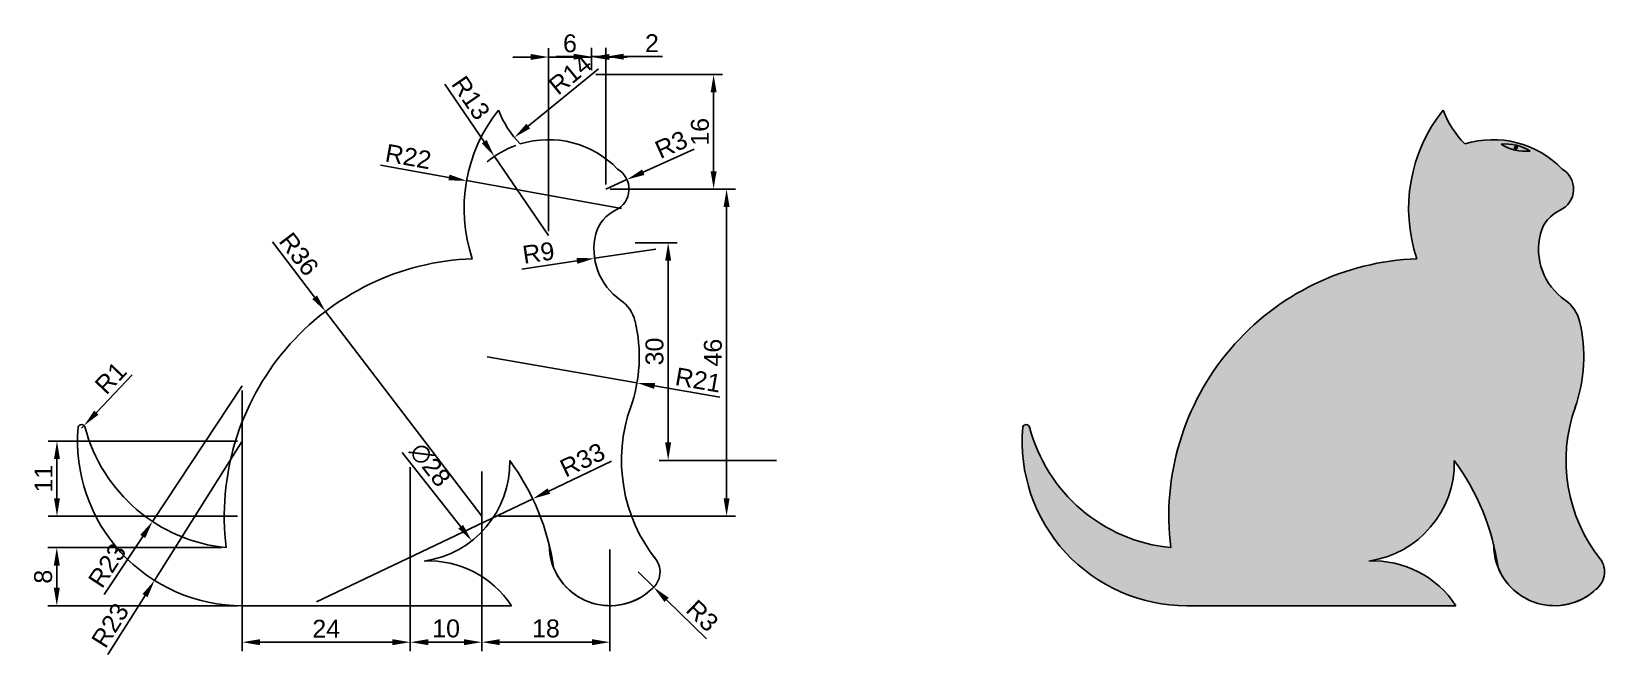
# Model space of a CAD drawing. Header units: millimetres. Extents: x 1419 to 1639, y 912 to 999.
import ezdxf

# ---------------------------------------------------------------- set-up
doc = ezdxf.new("R2010")
doc.units = ezdxf.units.MM
doc.styles.get("Standard").update_dxf_attribs({"font": 'arial.ttf'})
doc.dimstyles.new('ISO-25', dxfattribs={"dimtxt": 2.5, "dimasz": 2.5, "dimexe": 1.25, "dimexo": 0.625, "dimtad": 1, "dimdec": 0, "dimtxsty": 'Standard', "dimcen": 2.5, "dimclrd": 3, "dimclrt": 2, "dimadec": 0, "dimazin": 0, "dimtfac": 1, "dimtdec": 0, "dimtmove": 0, "dimatfit": 3, "dimfxl": 1, "dimarcsym": 0})

# ---------------------------------------------------------------- blocks, each defined once
blk = doc.blocks.new('*D551')
at = {"color": 3, "lineweight": -2, "transparency": 16777216}
blk.add_line((1498.09, 993.99), (1488.26, 985.97), dxfattribs=at)
at = {"color": 3, "transparency": 16777216}
blk.add_solid([(1487.99, 986.29), (1488.52, 985.64), (1486.32, 984.39)], dxfattribs=at)
at = {"layer": 'Defpoints', "color": 0, "transparency": 16777216}
for p in [(1497.09, 993.17), (1486.32, 984.39)]:
    blk.add_point(p, dxfattribs=at)
at = {"color": 2, "transparency": 16777216, "insert": (1494.11, 993.17), "char_height": 2.5, "attachment_point": 5, "rotation": 39.1932}
blk.add_mtext('R14', dxfattribs=at)
blk = doc.blocks.new('*D552')
at = {"color": 3, "lineweight": -2, "transparency": 16777216}
for p, q in [((1511.43, 982.73), (1504.33, 979.53)), ((1499.09, 977.17), (1502.05, 978.5))]:
    blk.add_line(p, q, dxfattribs=at)
at = {"color": 3, "transparency": 16777216}
blk.add_solid([(1504.16, 979.91), (1504.5, 979.15), (1502.05, 978.5)], dxfattribs=at)
at = {"layer": 'Defpoints', "color": 0, "transparency": 16777216}
for p in [(1502.05, 978.5), (1499.09, 977.17)]:
    blk.add_point(p, dxfattribs=at)
at = {"color": 2, "transparency": 16777216, "insert": (1508.24, 983.38), "char_height": 2.5, "attachment_point": 5, "rotation": 24.2437}
blk.add_mtext('R3', dxfattribs=at)
blk = doc.blocks.new('*D546')
at = {"color": 3, "lineweight": -2, "transparency": 16777216}
for p, q in [((1467.63, 980.5), (1477.18, 978.79)), ((1501.29, 974.47), (1479.64, 978.35))]:
    blk.add_line(p, q, dxfattribs=at)
at = {"color": 3, "transparency": 16777216}
blk.add_solid([(1477.25, 979.2), (1477.1, 978.38), (1479.64, 978.35)], dxfattribs=at)
at = {"layer": 'Defpoints', "color": 0, "transparency": 16777216}
for p in [(1479.64, 978.35), (1501.29, 974.47)]:
    blk.add_point(p, dxfattribs=at)
at = {"color": 2, "transparency": 16777216, "insert": (1471.5, 981.72), "char_height": 2.5, "attachment_point": 5, "rotation": 349.8377}
blk.add_mtext('R22', dxfattribs=at)
blk = doc.blocks.new('*D553')
at = {"color": 3, "lineweight": -2, "transparency": 16777216}
for p, q in [((1476.62, 991.82), (1482.11, 983.79)), ((1491.09, 970.67), (1483.52, 981.73))]:
    blk.add_line(p, q, dxfattribs=at)
at = {"color": 0, "lineweight": -2, "transparency": 16777216}
blk.add_arc((1491.09, 970.67), 13.4, 109.8522, 129.7312, dxfattribs=at)
at = {"color": 3, "transparency": 16777216}
blk.add_solid([(1482.45, 984.03), (1481.77, 983.56), (1483.52, 981.73)], dxfattribs=at)
at = {"layer": 'Defpoints', "color": 0, "transparency": 16777216}
for p in [(1483.52, 981.73), (1491.09, 970.67)]:
    blk.add_point(p, dxfattribs=at)
at = {"color": 2, "transparency": 16777216, "insert": (1480.23, 989.91), "char_height": 2.5, "attachment_point": 5, "rotation": 304.3864}
blk.add_mtext('R13', dxfattribs=at)
blk = doc.blocks.new('*D554')
at = {"color": 3, "lineweight": -2, "transparency": 16777216}
for p, q in [((1506.09, 968.77), (1497.53, 967.5)), ((1487.36, 966), (1495.06, 967.14))]:
    blk.add_line(p, q, dxfattribs=at)
at = {"color": 3, "transparency": 16777216}
blk.add_solid([(1495, 967.55), (1495.12, 966.73), (1497.53, 967.5)], dxfattribs=at)
at = {"layer": 'Defpoints', "color": 0, "transparency": 16777216}
for p in [(1497.53, 967.5), (1506.09, 968.77)]:
    blk.add_point(p, dxfattribs=at)
at = {"color": 2, "transparency": 16777216, "insert": (1489.69, 968.27), "char_height": 2.5, "attachment_point": 5, "rotation": 8.4134}
blk.add_mtext('R9', dxfattribs=at)
blk = doc.blocks.new('*D555')
at = {"color": 0, "lineweight": -2, "transparency": 16777216}
for p, q in [((1448.28, 949.04), (1448.28, 912.62)), ((1471.78, 938.34), (1471.78, 912.62))]:
    blk.add_line(p, q, dxfattribs=at)
at = {"color": 3, "lineweight": -2, "transparency": 16777216}
blk.add_line((1469.28, 913.87), (1450.78, 913.87), dxfattribs=at)
at = {"color": 3, "transparency": 16777216}
for points in [[(1450.78, 914.29), (1450.78, 913.46), (1448.28, 913.87)], [(1469.28, 914.29), (1469.28, 913.46), (1471.78, 913.87)]]:
    blk.add_solid(points, dxfattribs=at)
at = {"layer": 'Defpoints', "color": 0, "transparency": 16777216}
for p in [(1448.28, 949.67), (1471.78, 938.97), (1448.28, 913.87)]:
    blk.add_point(p, dxfattribs=at)
at = {"color": 2, "transparency": 16777216, "insert": (1460.03, 915.75), "char_height": 2.5, "attachment_point": 5}
blk.add_mtext('24', dxfattribs=at)
blk = doc.blocks.new('*D547')
at = {"color": 0, "lineweight": -2, "transparency": 16777216}
for p, q in [((1471.78, 937.72), (1471.78, 912.62)), ((1481.78, 937.72), (1481.78, 912.62))]:
    blk.add_line(p, q, dxfattribs=at)
at = {"color": 3, "lineweight": -2, "transparency": 16777216}
blk.add_line((1474.28, 913.87), (1479.28, 913.87), dxfattribs=at)
at = {"color": 3, "transparency": 16777216}
for points in [[(1474.28, 914.29), (1474.28, 913.46), (1471.78, 913.87)], [(1479.28, 914.29), (1479.28, 913.46), (1481.78, 913.87)]]:
    blk.add_solid(points, dxfattribs=at)
at = {"layer": 'Defpoints', "color": 0, "transparency": 16777216}
for p in [(1471.78, 938.34), (1481.78, 938.34), (1481.78, 913.87)]:
    blk.add_point(p, dxfattribs=at)
at = {"color": 2, "transparency": 16777216, "insert": (1476.78, 915.78), "char_height": 2.5, "attachment_point": 5}
blk.add_mtext('10', dxfattribs=at)
blk = doc.blocks.new('*D556')
at = {"color": 0, "lineweight": -2, "transparency": 16777216}
for p, q in [((1481.78, 937.09), (1481.78, 912.62)), ((1499.68, 926.84), (1499.68, 912.62))]:
    blk.add_line(p, q, dxfattribs=at)
at = {"color": 3, "lineweight": -2, "transparency": 16777216}
blk.add_line((1484.28, 913.87), (1497.18, 913.87), dxfattribs=at)
at = {"color": 3, "transparency": 16777216}
for points in [[(1484.28, 914.29), (1484.28, 913.46), (1481.78, 913.87)], [(1497.18, 914.29), (1497.18, 913.46), (1499.68, 913.87)]]:
    blk.add_solid(points, dxfattribs=at)
at = {"layer": 'Defpoints', "color": 0, "transparency": 16777216}
for p in [(1481.78, 937.72), (1499.68, 927.47), (1499.68, 913.87)]:
    blk.add_point(p, dxfattribs=at)
at = {"color": 2, "transparency": 16777216, "insert": (1490.73, 915.78), "char_height": 2.5, "attachment_point": 5}
blk.add_mtext('18', dxfattribs=at)
blk = doc.blocks.new('*D557')
at = {"color": 3, "lineweight": -2, "transparency": 16777216}
for p, q in [((1448.28, 949.67), (1435.76, 930.73)), ((1429.02, 920.53), (1434.38, 928.64))]:
    blk.add_line(p, q, dxfattribs=at)
at = {"color": 3, "transparency": 16777216}
blk.add_solid([(1434.04, 928.87), (1434.73, 928.41), (1435.76, 930.73)], dxfattribs=at)
at = {"layer": 'Defpoints', "color": 0, "transparency": 16777216}
for p in [(1448.28, 949.67), (1435.76, 930.73)]:
    blk.add_point(p, dxfattribs=at)
at = {"color": 2, "transparency": 16777216, "insert": (1429.43, 924.59), "char_height": 2.5, "attachment_point": 5, "rotation": 56.546}
blk.add_mtext('R23', dxfattribs=at)
blk = doc.blocks.new('*D558')
at = {"color": 3, "lineweight": -2, "transparency": 16777216}
for p, q in [((1448.28, 941.97), (1436.04, 922.5)), ((1429.53, 912.15), (1434.71, 920.38))]:
    blk.add_line(p, q, dxfattribs=at)
at = {"color": 3, "transparency": 16777216}
blk.add_solid([(1434.35, 920.6), (1435.06, 920.16), (1436.04, 922.5)], dxfattribs=at)
at = {"layer": 'Defpoints', "color": 0, "transparency": 16777216}
for p in [(1448.28, 941.97), (1436.04, 922.5)]:
    blk.add_point(p, dxfattribs=at)
at = {"color": 2, "transparency": 16777216, "insert": (1429.84, 916.22), "char_height": 2.5, "attachment_point": 5, "rotation": 57.8449}
blk.add_mtext('R23', dxfattribs=at)
blk = doc.blocks.new('*D559')
at = {"color": 3, "lineweight": -2, "transparency": 16777216}
for p, q in [((1432.93, 951.24), (1427.91, 945.95)), ((1425.84, 943.77), (1426.19, 944.13))]:
    blk.add_line(p, q, dxfattribs=at)
at = {"color": 3, "transparency": 16777216}
blk.add_solid([(1427.6, 946.23), (1428.21, 945.66), (1426.19, 944.13)], dxfattribs=at)
at = {"layer": 'Defpoints', "color": 0, "transparency": 16777216}
for p in [(1425.84, 943.77), (1426.19, 944.13)]:
    blk.add_point(p, dxfattribs=at)
at = {"color": 2, "transparency": 16777216, "insert": (1429.91, 950.79), "char_height": 2.5, "attachment_point": 5, "rotation": 46.5055}
blk.add_mtext('R1', dxfattribs=at)
blk = doc.blocks.new('*D560')
at = {"color": 0, "lineweight": -2, "transparency": 16777216}
for p, q in [((1445.42, 927.08), (1421.13, 927.08)), ((1447.65, 918.97), (1421.13, 918.97))]:
    blk.add_line(p, q, dxfattribs=at)
at = {"color": 3, "lineweight": -2, "transparency": 16777216}
blk.add_line((1422.38, 921.47), (1422.38, 924.58), dxfattribs=at)
at = {"color": 3, "transparency": 16777216}
for points in [[(1421.96, 924.58), (1422.8, 924.58), (1422.38, 927.08)], [(1421.96, 921.47), (1422.8, 921.47), (1422.38, 918.97)]]:
    blk.add_solid(points, dxfattribs=at)
at = {"layer": 'Defpoints', "color": 0, "transparency": 16777216}
for p in [(1422.38, 927.08), (1446.05, 927.08), (1448.28, 918.97)]:
    blk.add_point(p, dxfattribs=at)
at = {"color": 2, "transparency": 16777216, "insert": (1420.48, 923.02), "char_height": 2.5, "attachment_point": 5, "rotation": 90}
blk.add_mtext('8', dxfattribs=at)
blk = doc.blocks.new('*D548')
at = {"color": 3, "lineweight": -2, "transparency": 16777216}
for p, q in [((1452.51, 969.79), (1458.41, 962.07)), ((1481.78, 931.47), (1459.93, 960.08))]:
    blk.add_line(p, q, dxfattribs=at)
at = {"color": 3, "transparency": 16777216}
blk.add_solid([(1458.74, 962.32), (1458.08, 961.81), (1459.93, 960.08)], dxfattribs=at)
at = {"layer": 'Defpoints', "color": 0, "transparency": 16777216}
for p in [(1459.93, 960.08), (1481.78, 931.47)]:
    blk.add_point(p, dxfattribs=at)
at = {"color": 2, "transparency": 16777216, "insert": (1456.21, 968.08), "char_height": 2.5, "attachment_point": 5, "rotation": 307.3707}
blk.add_mtext('R36', dxfattribs=at)
blk = doc.blocks.new('*D561')
at = {"color": 3, "lineweight": -2, "transparency": 16777216}
blk.add_line((1470.66, 940.39), (1478.82, 930), dxfattribs=at)
at = {"color": 3, "transparency": 16777216}
blk.add_solid([(1479.15, 930.26), (1478.49, 929.75), (1480.36, 928.04)], dxfattribs=at)
at = {"layer": 'Defpoints', "color": 0, "transparency": 16777216}
for p in [(1463.19, 949.9), (1480.36, 928.04)]:
    blk.add_point(p, dxfattribs=at)
at = {"color": 2, "transparency": 16777216, "insert": (1474.54, 938.64), "char_height": 2.5, "attachment_point": 5, "rotation": 308.1456}
blk.add_mtext('∅28', dxfattribs=at)
blk = doc.blocks.new('*D562')
at = {"color": 3, "lineweight": -2, "transparency": 16777216}
for p, q in [((1482.53, 953.74), (1503.45, 950.1)), ((1515.02, 948.08), (1505.91, 949.67))]:
    blk.add_line(p, q, dxfattribs=at)
at = {"color": 3, "transparency": 16777216}
blk.add_solid([(1505.99, 950.08), (1505.84, 949.26), (1503.45, 950.1)], dxfattribs=at)
at = {"layer": 'Defpoints', "color": 0, "transparency": 16777216}
for p in [(1482.53, 953.74), (1503.45, 950.1)]:
    blk.add_point(p, dxfattribs=at)
at = {"color": 2, "transparency": 16777216, "insert": (1512.02, 950.51), "char_height": 2.5, "attachment_point": 5, "rotation": 350.1254}
blk.add_mtext('R21', dxfattribs=at)
blk = doc.blocks.new('*D563')
at = {"color": 0, "lineweight": -2, "transparency": 16777216}
for p, q in [((1497.72, 993.17), (1515.41, 993.17)), ((1499.72, 977.17), (1515.41, 977.17))]:
    blk.add_line(p, q, dxfattribs=at)
at = {"color": 3, "lineweight": -2, "transparency": 16777216}
blk.add_line((1514.16, 979.67), (1514.16, 990.67), dxfattribs=at)
at = {"color": 3, "transparency": 16777216}
for points in [[(1513.75, 990.67), (1514.58, 990.67), (1514.16, 993.17)], [(1513.75, 979.67), (1514.58, 979.67), (1514.16, 977.17)]]:
    blk.add_solid(points, dxfattribs=at)
at = {"layer": 'Defpoints', "color": 0, "transparency": 16777216}
for p in [(1497.09, 993.17), (1514.16, 993.17), (1499.09, 977.17)]:
    blk.add_point(p, dxfattribs=at)
at = {"color": 2, "transparency": 16777216, "insert": (1512.26, 985.17), "char_height": 2.5, "attachment_point": 5, "rotation": 90}
blk.add_mtext('16', dxfattribs=at)
blk = doc.blocks.new('*D564')
at = {"color": 0, "lineweight": -2, "transparency": 16777216}
for p, q in [((1447.65, 941.97), (1421.15, 941.97)), ((1447.65, 931.47), (1421.15, 931.47))]:
    blk.add_line(p, q, dxfattribs=at)
at = {"color": 3, "lineweight": -2, "transparency": 16777216}
blk.add_line((1422.4, 939.47), (1422.4, 933.97), dxfattribs=at)
at = {"color": 3, "transparency": 16777216}
for points in [[(1421.99, 939.47), (1422.82, 939.47), (1422.4, 941.97)], [(1421.99, 933.97), (1422.82, 933.97), (1422.4, 931.47)]]:
    blk.add_solid(points, dxfattribs=at)
at = {"layer": 'Defpoints', "color": 0, "transparency": 16777216}
for p in [(1448.28, 941.97), (1422.4, 931.47), (1448.28, 931.47)]:
    blk.add_point(p, dxfattribs=at)
at = {"color": 2, "transparency": 16777216, "insert": (1420.52, 936.72), "char_height": 2.5, "attachment_point": 5, "rotation": 90}
blk.add_mtext('11', dxfattribs=at)
blk = doc.blocks.new('*D549')
at = {"color": 0, "lineweight": -2, "transparency": 16777216}
for p, q in [((1500.34, 977.17), (1517.22, 977.17)), ((1484.1, 931.47), (1517.22, 931.47))]:
    blk.add_line(p, q, dxfattribs=at)
at = {"color": 3, "lineweight": -2, "transparency": 16777216}
blk.add_line((1515.97, 933.97), (1515.97, 974.67), dxfattribs=at)
at = {"color": 3, "transparency": 16777216}
for points in [[(1515.56, 974.67), (1516.39, 974.67), (1515.97, 977.17)], [(1515.56, 933.97), (1516.39, 933.97), (1515.97, 931.47)]]:
    blk.add_solid(points, dxfattribs=at)
at = {"layer": 'Defpoints', "color": 0, "transparency": 16777216}
for p in [(1499.72, 977.17), (1515.97, 977.17), (1483.48, 931.47)]:
    blk.add_point(p, dxfattribs=at)
at = {"color": 2, "transparency": 16777216, "insert": (1514.07, 954.32), "char_height": 2.5, "attachment_point": 5, "rotation": 90}
blk.add_mtext('46', dxfattribs=at)
blk = doc.blocks.new('*D565')
at = {"color": 0, "lineweight": -2, "transparency": 16777216}
for p, q in [((1503.18, 969.68), (1509.06, 969.68)), ((1522.97, 939.27), (1506.56, 939.27))]:
    blk.add_line(p, q, dxfattribs=at)
at = {"color": 3, "lineweight": -2, "transparency": 16777216}
blk.add_line((1507.81, 941.77), (1507.81, 967.18), dxfattribs=at)
at = {"color": 3, "transparency": 16777216}
for points in [[(1507.39, 967.18), (1508.23, 967.18), (1507.81, 969.68)], [(1507.39, 941.77), (1508.23, 941.77), (1507.81, 939.27)]]:
    blk.add_solid(points, dxfattribs=at)
at = {"layer": 'Defpoints', "color": 0, "transparency": 16777216}
for p in [(1502.56, 969.68), (1507.81, 969.68), (1523.59, 939.27)]:
    blk.add_point(p, dxfattribs=at)
at = {"color": 2, "transparency": 16777216, "insert": (1505.91, 954.48), "char_height": 2.5, "attachment_point": 5, "rotation": 90}
blk.add_mtext('30', dxfattribs=at)
blk = doc.blocks.new('*D566')
at = {"color": 3, "lineweight": -2, "transparency": 16777216}
for p, q in [((1503.6, 923.68), (1505.8, 921.54)), ((1513.16, 914.36), (1507.59, 919.79))]:
    blk.add_line(p, q, dxfattribs=at)
at = {"color": 3, "transparency": 16777216}
blk.add_solid([(1507.88, 920.09), (1507.29, 919.49), (1505.8, 921.54)], dxfattribs=at)
at = {"layer": 'Defpoints', "color": 0, "transparency": 16777216}
for p in [(1503.6, 923.68), (1505.8, 921.54)]:
    blk.add_point(p, dxfattribs=at)
at = {"color": 2, "transparency": 16777216, "insert": (1512.59, 917.57), "char_height": 2.5, "attachment_point": 5, "rotation": 315.7238}
blk.add_mtext('R3', dxfattribs=at)
blk = doc.blocks.new('*D567')
at = {"color": 0, "lineweight": -2, "transparency": 16777216}
for p, q in [((1491.09, 971.29), (1491.09, 996.87)), ((1497.09, 993.79), (1497.09, 996.87))]:
    blk.add_line(p, q, dxfattribs=at)
at = {"color": 3, "lineweight": -2, "transparency": 16777216}
for p, q in [((1488.59, 995.62), (1486.09, 995.62)), ((1491.09, 995.62), (1497.09, 995.62)), ((1499.59, 995.62), (1502.09, 995.62))]:
    blk.add_line(p, q, dxfattribs=at)
at = {"color": 3, "transparency": 16777216}
for points in [[(1488.59, 996.04), (1488.59, 995.21), (1491.09, 995.62)], [(1499.59, 996.04), (1499.59, 995.21), (1497.09, 995.62)]]:
    blk.add_solid(points, dxfattribs=at)
at = {"layer": 'Defpoints', "color": 0, "transparency": 16777216}
for p in [(1497.09, 995.62), (1497.09, 993.17), (1491.09, 970.67)]:
    blk.add_point(p, dxfattribs=at)
at = {"color": 2, "transparency": 16777216, "insert": (1494.09, 997.52), "char_height": 2.5, "attachment_point": 5}
blk.add_mtext('6', dxfattribs=at)
blk = doc.blocks.new('*D568')
at = {"color": 0, "lineweight": -2, "transparency": 16777216}
for p, q in [((1497.09, 993.79), (1497.09, 996.92)), ((1499.09, 977.79), (1499.09, 996.92))]:
    blk.add_line(p, q, dxfattribs=at)
at = {"color": 3, "lineweight": -2, "transparency": 16777216}
for p, q in [((1494.59, 995.67), (1492.09, 995.67)), ((1497.09, 995.67), (1499.09, 995.67)), ((1501.59, 995.67), (1507, 995.67))]:
    blk.add_line(p, q, dxfattribs=at)
at = {"color": 3, "transparency": 16777216}
for points in [[(1494.59, 996.08), (1494.59, 995.25), (1497.09, 995.67)], [(1501.59, 996.08), (1501.59, 995.25), (1499.09, 995.67)]]:
    blk.add_solid(points, dxfattribs=at)
at = {"layer": 'Defpoints', "color": 0, "transparency": 16777216}
for p in [(1499.09, 995.67), (1497.09, 993.17), (1499.09, 977.17)]:
    blk.add_point(p, dxfattribs=at)
at = {"color": 2, "transparency": 16777216, "insert": (1505.54, 997.55), "char_height": 2.5, "attachment_point": 5}
blk.add_mtext('2', dxfattribs=at)
blk = doc.blocks.new('*D550')
at = {"color": 3, "lineweight": -2, "transparency": 16777216}
for p, q in [((1499.91, 939.17), (1491.14, 934.98)), ((1458.68, 919.5), (1488.88, 933.9))]:
    blk.add_line(p, q, dxfattribs=at)
at = {"color": 3, "transparency": 16777216}
blk.add_solid([(1490.96, 935.36), (1491.32, 934.6), (1488.88, 933.9)], dxfattribs=at)
at = {"layer": 'Defpoints', "color": 0, "transparency": 16777216}
for p in [(1488.88, 933.9), (1458.68, 919.5)]:
    blk.add_point(p, dxfattribs=at)
at = {"color": 2, "transparency": 16777216, "insert": (1495.83, 939.33), "char_height": 2.5, "attachment_point": 5, "rotation": 25.5018}
blk.add_mtext('R33', dxfattribs=at)

msp = doc.modelspace()

# ---------------------------------------------------------------- hatches: boundary and pattern name
h = msp.add_hatch(color=250)
h.dxf.hatch_style = 1
h.paths.add_polyline_path([(1617.66, 939.27, -0.122761), (1623.79, 924.28, 0.560521), (1638.09, 921.9, 0.306762), (1638.17, 925.34, -0.26007), (1634.58, 946.77, 0.143813), (1635.16, 958.73, 0.183842), (1633.15, 961.66, -0.31409), (1629.71, 970.93, -0.224734), (1632.45, 974.22, 0.605471), (1632.73, 979.97, 0.283009), (1619.12, 983.47, -0.102123), (1616.1, 988.21, 0.255179), (1612.43, 967.44, 0.439389), (1578.04, 927.08, -0.314011), (1558.3, 943.94, 0.738701), (1557.35, 943.9, 0.438993), (1580.27, 918.97), (1617.89, 918.97, 0.266523), (1605.71, 925.21, 0.379906)])
h.paths.add_polyline_path([(1624.21, 983.44, -0.163377), (1628.25, 982.49, -0.170146)], flags=16)
h.paths.add_polyline_path([(1626.19, 982.66, -0.578744), (1626.31, 983.25, -0.648227)], flags=0)
h = msp.add_hatch(color=3)
h.dxf.hatch_style = 1
h.paths.add_polyline_path([(1634.58, 946.77, 0.143813), (1635.16, 958.73, 0.183842), (1633.15, 961.66, -0.31409), (1629.71, 970.93, -0.224734), (1632.45, 974.22, 0.576452), (1632.96, 979.82, -0.00134), (1632.89, 979.8, 0.287796), (1619.12, 983.47, -0.102123), (1616.1, 988.21, 0.255179), (1612.43, 967.44, 0.439389), (1578.04, 927.08, -0.314011), (1558.3, 943.94, 0.738701), (1557.35, 943.9, 0.438993), (1580.27, 918.97), (1617.89, 918.97, 0.266523), (1605.71, 925.21, 0.379906), (1617.66, 939.27, -0.122761), (1623.79, 924.28, 0.560521), (1638.09, 921.9, 0.306762), (1638.17, 925.34, -0.26007)])
h.paths.add_polyline_path([(1624.21, 983.44, -0.163377), (1628.25, 982.49, -0.170146)], flags=16)
h.paths.add_polyline_path([(1626.19, 982.66, -0.578744), (1626.31, 983.25, -0.648227)], flags=0)
h = msp.add_hatch(color=7)
h.dxf.hatch_style = 1
h.paths.add_polyline_path([(1628.25, 982.49, 0.163377), (1624.21, 983.44, 0.170146)])
h = msp.add_hatch(color=242)
h.dxf.hatch_style = 1
h.paths.add_polyline_path([(1626.31, 983.25, 0.578744), (1626.19, 982.66, 0.648227)])

# ---------------------------------------------------------------- linework, layer by layer
for p, q in [((1448.28, 918.97), (1485.9, 918.97)), ((1580.27, 918.97), (1617.89, 918.97))]:
    msp.add_line(p, q)
for centre, radius, start, end in [((1501.29, 974.47), 22, 141.3602, 198.621), ((1497.09, 993.17), 13.9, 200.9178, 224.2419), ((1633.28, 974.47), 22, 141.3602, 198.621), ((1629.08, 993.17), 13.9, 200.9178, 224.2419), ((1491.09, 970.67), 13.4, 43.9719, 107.1798), ((1623.08, 970.67), 13.4, 43.9719, 107.1798), ((1624.81, 976.95), 6.52, 58.1907, 95.306), ((1627.59, 988.73), 6.28, 237.436, 276.0607), ((1626.42, 982.92), 0.347, 108.792, 229.0314), ((1626.12, 982.98), 0.329, 283.0069, 54.8165), ((1499.09, 977.17), 3.25, 294.8434, 59.6182), ((1497.09, 993.17), 13.9, 285.8953, 286.2025), ((1631.08, 977.17), 3.25, 294.8434, 59.6182), ((1629.08, 993.17), 13.9, 285.8953, 286.2025), ((1502.56, 969.68), 5, 114.8434, 165.5069), ((1634.55, 969.68), 5, 114.8434, 165.5069), ((1506.09, 968.77), 8.65, 165.5069, 235.2548), ((1506.09, 968.77), 8.65, 165.5069, 235.2548), ((1638.08, 968.77), 8.65, 165.5069, 235.2548), ((1638.08, 968.77), 8.65, 165.5069, 235.2548), ((1481.78, 931.47), 36, 92.1239, 187.0044), ((1613.77, 931.47), 36, 92.1239, 187.0044), ((1498.31, 957.55), 5, 13.5866, 55.2548), ((1630.3, 957.55), 5, 13.5866, 55.2548), ((1482.53, 953.74), 21.24, 340.3289, 13.5866), ((1614.52, 953.74), 21.24, 340.3289, 13.5866), ((1523.59, 939.27), 22.3, 160.3414, 218.6532), ((1655.58, 939.27), 22.3, 160.3414, 218.6532), ((1448.28, 941.97), 23, 175.1955, 270), ((1425.84, 943.77), 0.5, 9.9116, 165.369), ((1448.28, 949.67), 22.7, 194.6276, 264.3589), ((1580.27, 941.97), 23, 175.1955, 270), ((1557.83, 943.77), 0.5, 9.9116, 165.369), ((1580.27, 949.67), 22.7, 194.6276, 264.3589), ((1471.78, 938.97), 13.9, 278.0284, 1.2367), ((1458.68, 919.5), 33.46, 8.2264, 36.2211), ((1603.77, 938.97), 13.9, 278.0284, 1.2367), ((1590.67, 919.5), 33.46, 8.2264, 36.2211), ((1499.68, 927.47), 8.5, 180, 319.0978), ((1503.6, 923.68), 3.07, 307.3205, 43.0451), ((1631.67, 927.47), 8.5, 180, 319.0978), ((1635.59, 923.68), 3.07, 307.3205, 43.0451), ((1474.38, 911.47), 13.75, 33.0503, 92.7453), ((1499.68, 927.47), 8.5, 202.0117, 319.0978), ((1606.37, 911.47), 13.75, 33.0503, 92.7453), ((1631.67, 927.47), 8.5, 202.0117, 319.0978)]:
    msp.add_arc(centre, radius, start, end)

# ---------------------------------------------------------------- dimensions: what is measured, and where the dimension line sits
for base, p1, p2, picture, middle in [((1497.09, 995.62), (1491.09, 970.67), (1497.09, 993.17), '*D567', (1494.09, 997.52)), ((1499.09, 995.67), (1497.09, 993.17), (1499.09, 977.17), '*D568', (1505.54, 997.55)), ((1448.27654385, 913.87415339), (1471.77654385, 938.96909483), (1448.27654385, 949.66909483), '*D555', (1460.02654385, 915.75426936)), ((1481.78, 913.87), (1471.78, 938.34), (1481.78, 938.34), '*D547', (1476.78, 915.78)), ((1499.68, 913.87), (1481.78, 937.72), (1499.68, 927.47), '*D556', (1490.73, 915.78))]:
    dim = msp.add_linear_dim(base=base, p1=p1, p2=p2, dimstyle='ISO-25')
    dim.commit()
    dim.dimension.update_dxf_attribs({"geometry": picture, "text_midpoint": middle})
dim = msp.add_radius_dim(center=(1497.09, 993.17), mpoint=(1486.32, 984.39), dimstyle='ISO-25')
dim.commit()
dim.dimension.update_dxf_attribs({"geometry": '*D551', "text_midpoint": (1495.3, 991.71), "dimtype": 164})
for center, mpoint, picture, middle in [((1491.09, 970.67), (1483.52, 981.73), '*D553', (1480.23, 989.91)), ((1499.09, 977.17), (1502.05, 978.5), '*D552', (1508.24, 983.38)), ((1501.29, 974.47), (1479.64, 978.35), '*D546', (1471.5, 981.72)), ((1481.78, 931.47), (1459.93, 960.08), '*D548', (1456.21, 968.08)), ((1506.09, 968.77), (1497.53, 967.5), '*D554', (1489.69, 968.27)), ((1425.84115, 943.76918), (1426.18529, 944.1319), '*D559', (1429.91427, 950.79377)), ((1482.53, 953.74), (1503.45, 950.1), '*D562', (1512.02, 950.51)), ((1448.28, 949.67), (1435.76, 930.73), '*D557', (1429.43, 924.59)), ((1448.28, 941.97), (1436.04, 922.5), '*D558', (1429.84, 916.22)), ((1458.68, 919.5), (1488.88, 933.9), '*D550', (1495.83, 939.33)), ((1503.6, 923.68), (1505.8, 921.54), '*D566', (1512.59, 917.57))]:
    dim = msp.add_radius_dim(center=center, mpoint=mpoint, dimstyle='ISO-25')
    dim.commit()
    dim.dimension.update_dxf_attribs({"geometry": picture, "text_midpoint": middle})
for base, p1, p2, picture, middle in [((1514.16, 993.17), (1499.09, 977.17), (1497.09, 993.17), '*D563', (1512.26, 985.17)), ((1515.97, 977.17), (1483.48, 931.47), (1499.72, 977.17), '*D549', (1514.07, 954.32)), ((1507.81, 969.68), (1523.59, 939.27), (1502.56, 969.68), '*D565', (1505.91, 954.48)), ((1422.40240653, 931.46909483), (1448.27654385, 941.96909483), (1448.27654385, 931.46909483), '*D564', (1420.52229057, 936.71909483)), ((1422.38, 927.08), (1448.28, 918.97), (1446.05, 927.08), '*D560', (1420.48, 923.02))]:
    dim = msp.add_linear_dim(base=base, p1=p1, p2=p2, angle=90, dimstyle='ISO-25')
    dim.commit()
    dim.dimension.update_dxf_attribs({"geometry": picture, "text_midpoint": middle})
dim = msp.add_diameter_dim_2p(p1=(1463.19, 949.9), p2=(1480.36, 928.04), dimstyle='ISO-25')
dim.commit()
dim.dimension.update_dxf_attribs({"geometry": '*D561', "text_midpoint": (1472.99, 937.42), "dimtype": 163})

doc.saveas('drawing.dxf')
